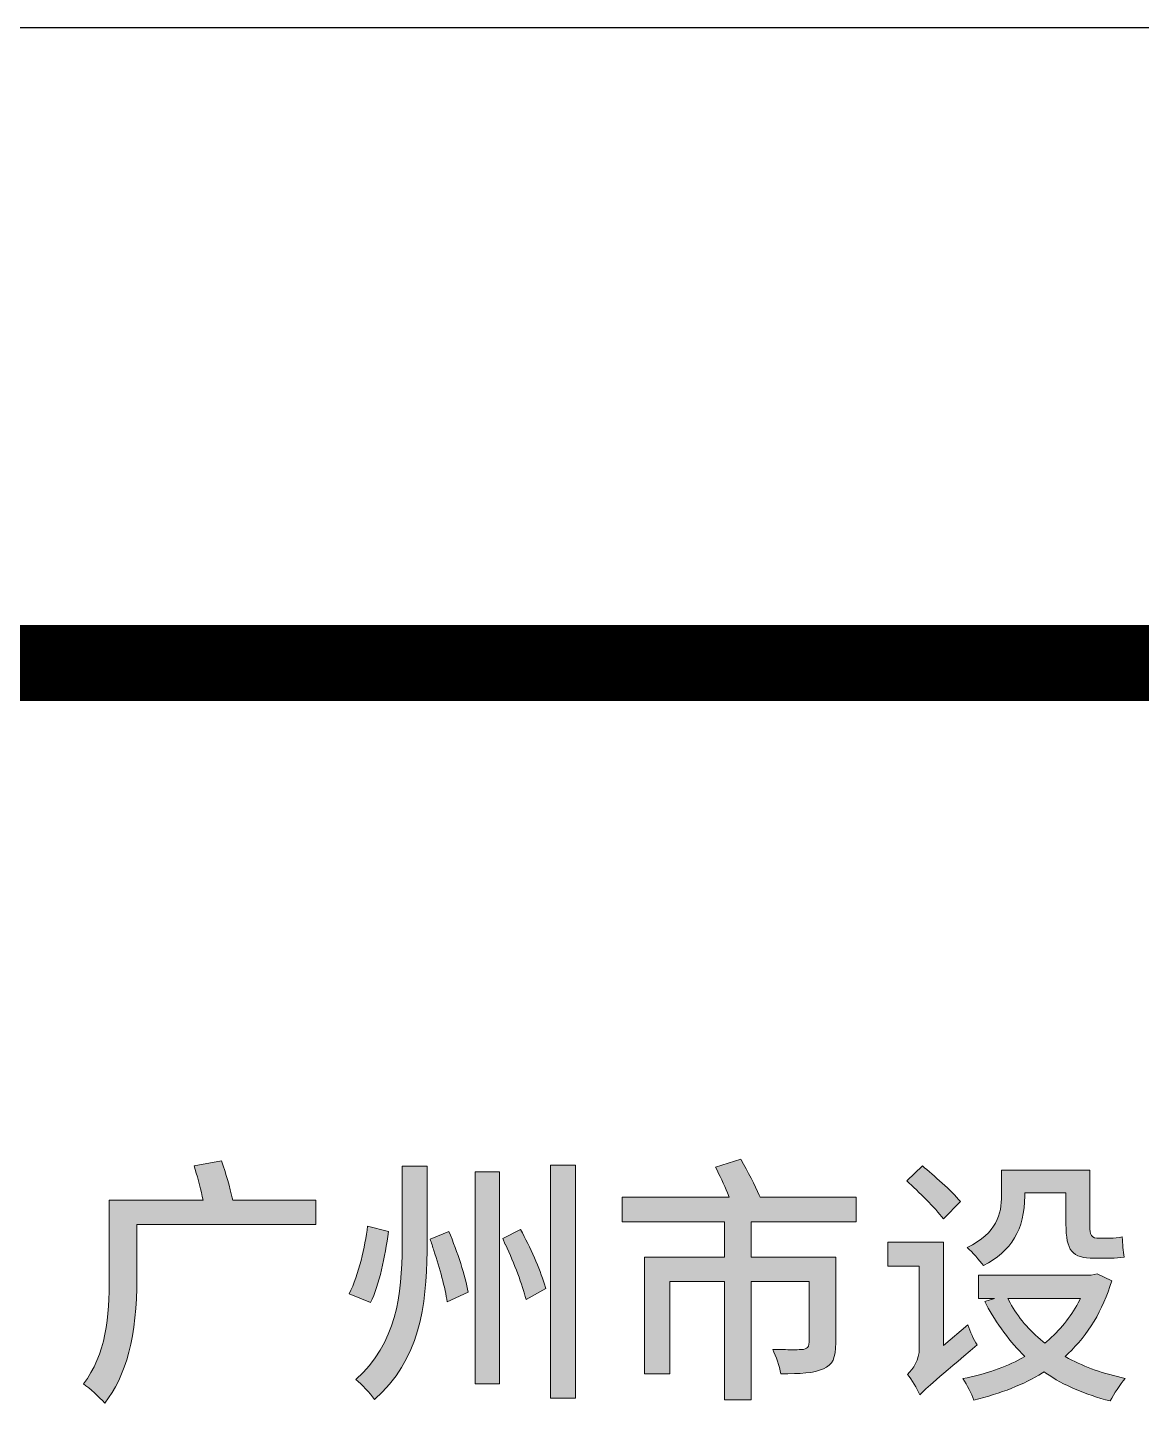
# Model space of a CAD drawing. Header units: millimetres. Extents: x 12325263 to 13848842, y -1463133 to 573208.
# Drawn here: x 12639261 to 12641889, y -1035758 to -1032458 of the extents above; entities that cross this region are included whole.
import ezdxf
from ezdxf.enums import TextEntityAlignment as Align

# ---------------------------------------------------------------- set-up
doc = ezdxf.new("R2010")
doc.units = ezdxf.units.MM
doc.header["$LTSCALE"] = 1000
doc.layers.add('_U+56FE_U+5C42 1', color=7, linetype='Continuous')
doc.layers.add('TITLIN1', color=7, linetype='Continuous')
doc.styles.add('ACHT', font='simhei.ttf')
doc.styles.add('TITXC', font='simhei.ttf')
doc.styles.add('TITXV', font='', dxfattribs={"width": 0.7})
doc.styles.get('TITXV').set_extended_font_data('SimSun')

# ---------------------------------------------------------------- blocks, each defined once
blk = doc.blocks.new('logo2021new')
at = {"layer": '_U+56FE_U+5C42 1'}
h = blk.add_hatch(color=256, dxfattribs=at)
h.dxf.hatch_style = 2
edge = h.paths.add_edge_path()
edge.add_spline(control_points=[(394702, -17779.3), (394702, -17779.3), (394702, -17593.1), (394702, -17593.1), (394702, -17593.1), (394616, -17593.1), (394616, -17593.1), (394616, -17593.1), (394616, -17738.3), (394616, -17738.3), (394616, -17738.3), (394575.8, -17738.3), (394575.8, -17738.3), (394575.8, -17738.3), (394575.8, -17554.5), (394575.8, -17554.5), (394575.8, -17554.5), (394702, -17554.5), (394702, -17554.5), (394702, -17554.5), (394702, -17498.8), (394702, -17498.8), (394702, -17498.8), (394541, -17498.8), (394541, -17498.8), (394541, -17498.8), (394541, -17460.1), (394541, -17460.1), (394541, -17460.1), (394709.3, -17460.1), (394709.3, -17460.1), (394709.3, -17460.1), (394706.6, -17453.6), (394706.6, -17453.6), (394701.1, -17440.4), (394694.3, -17425.5), (394687.8, -17412.8), (394687.8, -17412.8), (394727.7, -17400.2), (394727.7, -17400.2), (394727.7, -17400.2), (394728.2, -17401.2), (394728.2, -17401.2), (394738, -17419.3), (394750.2, -17441.7), (394756.7, -17457.3), (394756.7, -17457.3), (394757.9, -17460.1), (394757.9, -17460.1), (394757.9, -17460.1), (394909, -17460.1), (394909, -17460.1), (394909, -17460.1), (394909, -17498.8), (394909, -17498.8), (394909, -17498.8), (394743.9, -17498.8), (394743.9, -17498.8), (394743.9, -17498.8), (394743.9, -17554.5), (394743.9, -17554.5), (394743.9, -17554.5), (394877.1, -17554.5), (394877.1, -17554.5), (394877.1, -17554.5), (394877.1, -17689.3), (394877.1, -17689.3), (394877.1, -17713.5), (394872, -17724.3), (394857.7, -17730.5), (394842.5, -17737.5), (394821.1, -17738.3), (394790.7, -17738.3), (394788.3, -17725.9), (394783, -17711.1), (394777.9, -17699.8), (394788.7, -17700.2), (394799.7, -17700.4), (394808.2, -17700.4), (394814.5, -17700.4), (394819.4, -17700.3), (394821.8, -17700.2), (394821.8, -17700.2), (394821.8, -17700.2), (394821.8, -17700.2), (394827.9, -17700.2), (394835.2, -17698.8), (394835.2, -17688.4), (394835.2, -17688.4), (394835.2, -17593.1), (394835.2, -17593.1), (394835.2, -17593.1), (394743.9, -17593.1), (394743.9, -17593.1), (394743.9, -17593.1), (394743.9, -17779.3), (394743.9, -17779.3), (394743.9, -17779.3), (394702, -17779.3), (394702, -17779.3)], knot_values=[0, 0, 0, 0, 1, 1, 1, 2, 2, 2, 3, 3, 3, 4, 4, 4, 5, 5, 5, 6, 6, 6, 7, 7, 7, 8, 8, 8, 9, 9, 9, 10, 10, 10, 11, 11, 11, 12, 12, 12, 13, 13, 13, 14, 14, 14, 15, 15, 15, 16, 16, 16, 17, 17, 17, 18, 18, 18, 19, 19, 19, 20, 20, 20, 21, 21, 21, 22, 22, 22, 23, 23, 23, 24, 24, 24, 25, 25, 25, 26, 26, 26, 27, 27, 27, 28, 28, 28, 29, 29, 29, 30, 30, 30, 31, 31, 31, 32, 32, 32, 33, 33, 33, 33], degree=3, periodic=0)
h = blk.add_hatch(color=256, dxfattribs=at)
h.dxf.hatch_style = 2
edge = h.paths.add_edge_path()
edge.add_spline(control_points=[(393726.1, -17784.3), (393717.4, -17774.6), (393702.8, -17761.5), (393692.5, -17754.1), (393728.3, -17709.1), (393733.3, -17647.1), (393733.3, -17586.6), (393733.3, -17586.6), (393733.3, -17464.7), (393733.3, -17464.7), (393733.3, -17464.7), (393881, -17464.7), (393881, -17464.7), (393881, -17464.7), (393879.7, -17459), (393879.7, -17459), (393876.3, -17443.3), (393871.5, -17425.6), (393866.8, -17410.7), (393866.8, -17410.7), (393909.8, -17403.2), (393909.8, -17403.2), (393917.1, -17422.6), (393923.4, -17446.2), (393926.8, -17461), (393926.8, -17461), (393927.7, -17464.7), (393927.7, -17464.7), (393927.7, -17464.7), (394058.3, -17464.7), (394058.3, -17464.7), (394058.3, -17464.7), (394058.3, -17503.3), (394058.3, -17503.3), (394058.3, -17503.3), (393776.9, -17503.3), (393776.9, -17503.3), (393776.9, -17503.3), (393776.9, -17587.5), (393776.9, -17587.5), (393776.9, -17677.3), (393759.8, -17743.4), (393726.1, -17784.3)], knot_values=[0, 0, 0, 0, 1, 1, 1, 2, 2, 2, 3, 3, 3, 4, 4, 4, 5, 5, 5, 6, 6, 6, 7, 7, 7, 8, 8, 8, 9, 9, 9, 10, 10, 10, 11, 11, 11, 12, 12, 12, 13, 13, 13, 14, 14, 14, 14], degree=3, periodic=0)
h = blk.add_hatch(color=256, dxfattribs=at)
h.dxf.hatch_style = 2
edge = h.paths.add_edge_path()
edge.add_spline(control_points=[(394233.7, -17411.3), (394233.7, -17411.3), (394194.3, -17411.3), (394194.3, -17411.3), (394194.3, -17411.3), (394194.3, -17537.4), (394194.3, -17537.4), (394194.3, -17613.2), (394185.3, -17690.9), (394121.6, -17747.1), (394131.1, -17755.4), (394143.2, -17768.1), (394150.8, -17778.7), (394221.8, -17717), (394232.9, -17630.4), (394233.6, -17545.3), (394233.6, -17545.3), (394233.7, -17411.3), (394233.7, -17411.3)], knot_values=[0, 0, 0, 0, 1, 1, 1, 2, 2, 2, 3, 3, 3, 4, 4, 4, 5, 5, 5, 6, 6, 6, 6], degree=3, periodic=0)
h = blk.add_hatch(color=256, dxfattribs=at)
h.dxf.hatch_style = 2
h.paths.add_polyline_path([(394347.9, -17521.8), (394347.9, -17520), (394347.9, -17520), (394347.9, -17420.4), (394309.3, -17420.4), (394309.3, -17754.1), (394347.9, -17754.1)])
h = blk.add_hatch(color=256, dxfattribs=at)
h.dxf.hatch_style = 2
h.paths.add_polyline_path([(394427.7, -17409.6), (394427.7, -17776.8), (394467.5, -17776.8), (394467.5, -17409.6)])
h = blk.add_hatch(color=256, dxfattribs=at)
h.dxf.hatch_style = 2
edge = h.paths.add_edge_path()
edge.add_spline(control_points=[(395309.2, -17781), (395269.4, -17771), (395236.2, -17756.7), (395207.6, -17737.1), (395207.6, -17737.1), (395205.1, -17735.4), (395205.1, -17735.4), (395205.1, -17735.4), (395202.5, -17737), (395202.5, -17737), (395172.8, -17755.2), (395137.4, -17769.2), (395094.5, -17779.7), (395090.5, -17769.6), (395083.8, -17756.1), (395077.2, -17745.9), (395113.3, -17738.7), (395143.4, -17728.3), (395169.2, -17714.1), (395169.2, -17714.1), (395174.7, -17711.1), (395174.7, -17711.1), (395174.7, -17711.1), (395170.2, -17706.6), (395170.2, -17706.6), (395148.3, -17684.7), (395125.3, -17651.4), (395111.5, -17624.4), (395111.5, -17624.4), (395126.8, -17619.6), (395126.8, -17619.6), (395126.8, -17619.6), (395101.7, -17619.6), (395101.7, -17619.6), (395101.7, -17619.6), (395101.7, -17583.1), (395101.7, -17583.1), (395101.7, -17583.1), (395279.1, -17583.1), (395279.1, -17583.1), (395279.1, -17583.1), (395288.5, -17580.9), (395288.5, -17580.9), (395288.5, -17580.9), (395311.5, -17592), (395311.5, -17592), (395297.4, -17638.6), (395274.2, -17677.1), (395242.8, -17706.5), (395242.8, -17706.5), (395238, -17711), (395238, -17711), (395238, -17711), (395243.7, -17714.1), (395243.7, -17714.1), (395269.7, -17728), (395299, -17738.4), (395332.9, -17745.6), (395324.2, -17755.8), (395314.9, -17769.6), (395309.2, -17781)], knot_values=[0, 0, 0, 0, 1, 1, 1, 2, 2, 2, 3, 3, 3, 4, 4, 4, 5, 5, 5, 6, 6, 6, 7, 7, 7, 8, 8, 8, 9, 9, 9, 10, 10, 10, 11, 11, 11, 12, 12, 12, 13, 13, 13, 14, 14, 14, 15, 15, 15, 16, 16, 16, 17, 17, 17, 18, 18, 18, 19, 19, 19, 20, 20, 20, 20], degree=3, periodic=0)
edge = h.paths.add_edge_path()
edge.add_spline(control_points=[(395151.6, -17626.5), (395163.6, -17648.9), (395181.5, -17670.1), (395203.3, -17687.6), (395203.3, -17687.6), (395206.3, -17690), (395206.3, -17690), (395206.3, -17690), (395209.3, -17687.5), (395209.3, -17687.5), (395229.9, -17670), (395246.5, -17649.4), (395258.8, -17626.5), (395258.8, -17626.5), (395262.5, -17619.6), (395262.5, -17619.6), (395262.5, -17619.6), (395147.9, -17619.6), (395147.9, -17619.6), (395147.9, -17619.6), (395151.6, -17626.5), (395151.6, -17626.5)], knot_values=[0, 0, 0, 0, 1, 1, 1, 2, 2, 2, 3, 3, 3, 4, 4, 4, 5, 5, 5, 6, 6, 6, 7, 7, 7, 7], degree=3, periodic=0)
edge = h.paths.add_edge_path()
edge.add_spline(control_points=[(395009.5, -17771.3), (395004.7, -17760.9), (394996.6, -17747.9), (394989.8, -17739.2), (394999.5, -17730.6), (395008.6, -17716.1), (395008.6, -17698), (395008.6, -17698), (395008.6, -17569.1), (395008.6, -17569.1), (395008.6, -17569.1), (394959.3, -17569.1), (394959.3, -17569.1), (394959.3, -17569.1), (394959.3, -17531.3), (394959.3, -17531.3), (394959.3, -17531.3), (395046.8, -17531.3), (395046.8, -17531.3), (395046.8, -17531.3), (395046.8, -17693.6), (395046.8, -17693.6), (395046.8, -17693.6), (395084.8, -17661.3), (395084.8, -17661.3), (395088.6, -17671.8), (395094.3, -17684.5), (395099.5, -17692.9), (395039.1, -17744.1), (395019, -17761.2), (395009.5, -17771.3)], knot_values=[0, 0, 0, 0, 1, 1, 1, 2, 2, 2, 3, 3, 3, 4, 4, 4, 5, 5, 5, 6, 6, 6, 7, 7, 7, 8, 8, 8, 9, 9, 9, 10, 10, 10, 10], degree=3, periodic=0)
edge = h.paths.add_edge_path()
edge.add_spline(control_points=[(395109.4, -17567.8), (395103.3, -17559.4), (395092.3, -17547.1), (395083.8, -17539.4), (395131.3, -17516.7), (395138.1, -17486.7), (395138.1, -17457.5), (395138.1, -17457.5), (395138.1, -17417.5), (395138.1, -17417.5), (395138.1, -17417.5), (395276.9, -17417.5), (395276.9, -17417.5), (395276.9, -17417.5), (395276.9, -17503), (395276.9, -17503), (395276.9, -17512.7), (395276.9, -17524.7), (395288.2, -17524.7), (395288.2, -17524.7), (395309.7, -17524.7), (395309.7, -17524.7), (395315, -17524.7), (395322.3, -17524), (395328.1, -17522.9), (395328.1, -17522.9), (395328.1, -17523.3), (395328.1, -17523.3), (395328.8, -17533.5), (395329.5, -17545.3), (395330.9, -17554.5), (395324.8, -17556), (395316.6, -17556.3), (395310.5, -17556.3), (395310.5, -17556.3), (395284, -17556.3), (395284, -17556.3), (395249.1, -17556.3), (395239.5, -17544.7), (395239.5, -17502.6), (395239.5, -17502.6), (395239.5, -17453.6), (395239.5, -17453.6), (395239.5, -17453.6), (395174.6, -17453.6), (395174.6, -17453.6), (395174.6, -17453.6), (395174.6, -17458.3), (395174.6, -17458.3), (395174.6, -17510.5), (395153.3, -17546.1), (395109.4, -17567.8)], knot_values=[0, 0, 0, 0, 1, 1, 1, 2, 2, 2, 3, 3, 3, 4, 4, 4, 5, 5, 5, 6, 6, 6, 7, 7, 7, 8, 8, 8, 9, 9, 9, 10, 10, 10, 11, 11, 11, 12, 12, 12, 13, 13, 13, 14, 14, 14, 15, 15, 15, 16, 16, 16, 17, 17, 17, 17], degree=3, periodic=0)
edge = h.paths.add_edge_path()
edge.add_spline(control_points=[(395046.5, -17494.2), (395032.6, -17476.4), (395008.2, -17452.1), (394988.8, -17434.6), (394988.8, -17434.6), (395013.6, -17410.9), (395013.6, -17410.9), (395031.2, -17425.6), (395058.9, -17449.7), (395073.3, -17467.1), (395073.3, -17467.1), (395046.5, -17494.2), (395046.5, -17494.2)], knot_values=[0, 0, 0, 0, 1, 1, 1, 2, 2, 2, 3, 3, 3, 4, 4, 4, 4], degree=3, periodic=0)
h = blk.add_hatch(color=256, dxfattribs=at)
h.dxf.hatch_style = 2
edge = h.paths.add_edge_path()
edge.add_spline(control_points=[(394173.1, -17514.4), (394173.1, -17514.4), (394140.1, -17506), (394140.1, -17506), (394135.5, -17538.6), (394126.8, -17581.3), (394110.9, -17612.4), (394110.9, -17612.4), (394144.7, -17626.2), (394144.7, -17626.2), (394158.9, -17597.7), (394167, -17554.3), (394173.1, -17514.4)], knot_values=[0, 0, 0, 0, 1, 1, 1, 2, 2, 2, 3, 3, 3, 4, 4, 4, 4], degree=3, periodic=0)
h = blk.add_hatch(color=256, dxfattribs=at)
h.dxf.hatch_style = 2
edge = h.paths.add_edge_path()
edge.add_spline(control_points=[(394238.5, -17526.3), (394240.3, -17531.7), (394242.5, -17538.6), (394244.3, -17544.4), (394253.9, -17572.3), (394261.9, -17602.8), (394265.4, -17625.2), (394265.4, -17625.2), (394298.2, -17610), (394298.2, -17610), (394293.8, -17584.9), (394281.7, -17546.7), (394267.8, -17514.1), (394267.8, -17514.1), (394238.5, -17526.3), (394238.5, -17526.3)], knot_values=[0, 0, 0, 0, 1, 1, 1, 2, 2, 2, 3, 3, 3, 4, 4, 4, 5, 5, 5, 5], degree=3, periodic=0)
h = blk.add_hatch(color=256, dxfattribs=at)
h.dxf.hatch_style = 2
edge = h.paths.add_edge_path()
edge.add_spline(control_points=[(394418.5, -17597.1), (394418.5, -17597.1), (394418.5, -17597.1), (394418.5, -17597.1), (394410.9, -17573), (394396, -17539), (394380.9, -17511.3), (394380.9, -17511.3), (394352.9, -17525.1), (394352.9, -17525.1), (394352.9, -17525.1), (394356.8, -17534.5), (394356.8, -17534.5), (394356.8, -17534.5), (394356.9, -17534.5), (394356.9, -17534.5), (394371.3, -17565.1), (394383.7, -17598.2), (394389.4, -17621.3), (394389.4, -17621.3), (394420.8, -17604), (394420.8, -17604), (394420.1, -17602), (394419.3, -17599.7), (394418.5, -17597.1)], knot_values=[0, 0, 0, 0, 1, 1, 1, 2, 2, 2, 3, 3, 3, 4, 4, 4, 5, 5, 5, 6, 6, 6, 7, 7, 7, 8, 8, 8, 8], degree=3, periodic=0)
at = {"layer": '_U+56FE_U+5C42 1', "lineweight": 0}
for p, q in [((394347.9, -17420.4), (394309.3, -17420.4)), ((394309.3, -17420.4), (394309.3, -17754.1)), ((394347.9, -17520), (394347.9, -17420.4)), ((394347.9, -17521.8), (394347.9, -17520)), ((394347.9, -17520), (394347.9, -17520)), ((394347.9, -17754.1), (394347.9, -17521.8)), ((394309.3, -17754.1), (394347.9, -17754.1))]:
    blk.add_line(p, q, dxfattribs=at)
blk.add_lwpolyline([(394427.7, -17409.6), (394427.7, -17776.8), (394467.5, -17776.8), (394467.5, -17409.6), (394427.7, -17409.6)], dxfattribs=at)
for points in [[(394687.8, -17412.8), (394687.8, -17412.8), (394727.7, -17400.2), (394727.7, -17400.2)], [(394727.7, -17400.2), (394727.7, -17400.2), (394728.2, -17401.2), (394728.2, -17401.2)], [(393866.8, -17410.7), (393866.8, -17410.7), (393909.8, -17403.2), (393909.8, -17403.2)], [(393879.7, -17459), (393876.3, -17443.3), (393871.5, -17425.6), (393866.8, -17410.7)], [(393909.8, -17403.2), (393917.1, -17422.6), (393923.4, -17446.2), (393926.8, -17461)], [(394706.6, -17453.6), (394701.1, -17440.4), (394694.3, -17425.5), (394687.8, -17412.8)], [(394728.2, -17401.2), (394738, -17419.3), (394750.2, -17441.7), (394756.7, -17457.3)], [(394988.8, -17434.6), (394988.8, -17434.6), (395013.6, -17410.9), (395013.6, -17410.9)], [(395013.6, -17410.9), (395031.2, -17425.6), (395058.9, -17449.7), (395073.3, -17467.1)], [(395138.1, -17457.5), (395138.1, -17457.5), (395138.1, -17417.5), (395138.1, -17417.5)], [(395138.1, -17417.5), (395138.1, -17417.5), (395276.9, -17417.5), (395276.9, -17417.5)], [(395276.9, -17417.5), (395276.9, -17417.5), (395276.9, -17503), (395276.9, -17503)], [(395046.5, -17494.2), (395032.6, -17476.4), (395008.2, -17452.1), (394988.8, -17434.6)], [(393733.3, -17586.6), (393733.3, -17586.6), (393733.3, -17464.7), (393733.3, -17464.7)], [(393733.3, -17464.7), (393733.3, -17464.7), (393881, -17464.7), (393881, -17464.7)], [(393881, -17464.7), (393881, -17464.7), (393879.7, -17459), (393879.7, -17459)], [(393926.8, -17461), (393926.8, -17461), (393927.7, -17464.7), (393927.7, -17464.7)], [(393927.7, -17464.7), (393927.7, -17464.7), (394058.3, -17464.7), (394058.3, -17464.7)], [(394058.3, -17464.7), (394058.3, -17464.7), (394058.3, -17503.3), (394058.3, -17503.3)], [(394541, -17498.8), (394541, -17498.8), (394541, -17460.1), (394541, -17460.1)], [(394541, -17460.1), (394541, -17460.1), (394709.3, -17460.1), (394709.3, -17460.1)], [(394709.3, -17460.1), (394709.3, -17460.1), (394706.6, -17453.6), (394706.6, -17453.6)], [(394756.7, -17457.3), (394756.7, -17457.3), (394757.9, -17460.1), (394757.9, -17460.1)], [(394757.9, -17460.1), (394757.9, -17460.1), (394909, -17460.1), (394909, -17460.1)], [(394909, -17460.1), (394909, -17460.1), (394909, -17498.8), (394909, -17498.8)], [(395083.8, -17539.4), (395131.3, -17516.7), (395138.1, -17486.7), (395138.1, -17457.5)], [(395174.6, -17458.3), (395174.6, -17510.5), (395153.3, -17546.1), (395109.4, -17567.8)], [(395239.5, -17453.6), (395239.5, -17453.6), (395174.6, -17453.6), (395174.6, -17453.6)], [(395174.6, -17453.6), (395174.6, -17453.6), (395174.6, -17458.3), (395174.6, -17458.3)], [(395239.5, -17502.6), (395239.5, -17502.6), (395239.5, -17453.6), (395239.5, -17453.6)], [(395073.3, -17467.1), (395073.3, -17467.1), (395046.5, -17494.2), (395046.5, -17494.2)], [(394058.3, -17503.3), (394058.3, -17503.3), (393776.9, -17503.3), (393776.9, -17503.3)], [(393776.9, -17503.3), (393776.9, -17503.3), (393776.9, -17587.5), (393776.9, -17587.5)], [(394702, -17498.8), (394702, -17498.8), (394541, -17498.8), (394541, -17498.8)], [(394702, -17554.5), (394702, -17554.5), (394702, -17498.8), (394702, -17498.8)], [(394909, -17498.8), (394909, -17498.8), (394743.9, -17498.8), (394743.9, -17498.8)], [(394743.9, -17498.8), (394743.9, -17498.8), (394743.9, -17554.5), (394743.9, -17554.5)], [(395284, -17556.3), (395249.1, -17556.3), (395239.5, -17544.7), (395239.5, -17502.6)], [(395276.9, -17503), (395276.9, -17512.7), (395276.9, -17524.7), (395288.2, -17524.7)], [(394959.3, -17569.1), (394959.3, -17569.1), (394959.3, -17531.3), (394959.3, -17531.3)], [(394959.3, -17531.3), (394959.3, -17531.3), (395046.8, -17531.3), (395046.8, -17531.3)], [(395046.8, -17531.3), (395046.8, -17531.3), (395046.8, -17693.6), (395046.8, -17693.6)], [(395288.2, -17524.7), (395288.2, -17524.7), (395309.7, -17524.7), (395309.7, -17524.7)], [(395309.7, -17524.7), (395315, -17524.7), (395322.3, -17524), (395328.1, -17522.9)], [(395328.1, -17522.9), (395328.1, -17522.9), (395328.1, -17523.3), (395328.1, -17523.3)], [(395328.1, -17523.3), (395328.8, -17533.5), (395329.5, -17545.3), (395330.9, -17554.5)], [(394575.8, -17738.3), (394575.8, -17738.3), (394575.8, -17554.5), (394575.8, -17554.5)], [(394575.8, -17554.5), (394575.8, -17554.5), (394702, -17554.5), (394702, -17554.5)], [(394743.9, -17554.5), (394743.9, -17554.5), (394877.1, -17554.5), (394877.1, -17554.5)], [(394877.1, -17554.5), (394877.1, -17554.5), (394877.1, -17689.3), (394877.1, -17689.3)], [(395109.4, -17567.8), (395103.3, -17559.4), (395092.3, -17547.1), (395083.8, -17539.4)], [(395330.9, -17554.5), (395324.8, -17556), (395316.6, -17556.3), (395310.5, -17556.3)], [(395008.6, -17569.1), (395008.6, -17569.1), (394959.3, -17569.1), (394959.3, -17569.1)], [(395008.6, -17698), (395008.6, -17698), (395008.6, -17569.1), (395008.6, -17569.1)], [(395310.5, -17556.3), (395310.5, -17556.3), (395284, -17556.3), (395284, -17556.3)], [(393692.5, -17754.1), (393728.3, -17709.1), (393733.3, -17647.1), (393733.3, -17586.6)], [(393776.9, -17587.5), (393776.9, -17677.3), (393759.8, -17743.4), (393726.1, -17784.3)], [(394702, -17593.1), (394702, -17593.1), (394616, -17593.1), (394616, -17593.1)], [(394616, -17593.1), (394616, -17593.1), (394616, -17738.3), (394616, -17738.3)], [(394702, -17779.3), (394702, -17779.3), (394702, -17593.1), (394702, -17593.1)], [(394835.2, -17593.1), (394835.2, -17593.1), (394743.9, -17593.1), (394743.9, -17593.1)], [(394743.9, -17593.1), (394743.9, -17593.1), (394743.9, -17779.3), (394743.9, -17779.3)], [(394835.2, -17688.4), (394835.2, -17688.4), (394835.2, -17593.1), (394835.2, -17593.1)], [(395101.7, -17619.6), (395101.7, -17619.6), (395101.7, -17583.1), (395101.7, -17583.1)], [(395101.7, -17583.1), (395101.7, -17583.1), (395279.1, -17583.1), (395279.1, -17583.1)], [(395311.5, -17592), (395297.4, -17638.6), (395274.2, -17677.1), (395242.8, -17706.5)], [(395279.1, -17583.1), (395279.1, -17583.1), (395288.5, -17580.9), (395288.5, -17580.9)], [(395288.5, -17580.9), (395288.5, -17580.9), (395311.5, -17592), (395311.5, -17592)], [(395126.8, -17619.6), (395126.8, -17619.6), (395101.7, -17619.6), (395101.7, -17619.6)], [(395111.5, -17624.4), (395111.5, -17624.4), (395126.8, -17619.6), (395126.8, -17619.6)], [(395262.5, -17619.6), (395262.5, -17619.6), (395147.9, -17619.6), (395147.9, -17619.6)], [(395147.9, -17619.6), (395147.9, -17619.6), (395151.6, -17626.5), (395151.6, -17626.5)], [(395258.8, -17626.5), (395258.8, -17626.5), (395262.5, -17619.6), (395262.5, -17619.6)], [(395170.2, -17706.6), (395148.3, -17684.7), (395125.3, -17651.4), (395111.5, -17624.4)], [(395151.6, -17626.5), (395163.6, -17648.9), (395181.5, -17670.1), (395203.3, -17687.6)], [(395209.3, -17687.5), (395229.9, -17670), (395246.5, -17649.4), (395258.8, -17626.5)], [(395046.8, -17693.6), (395046.8, -17693.6), (395084.8, -17661.3), (395084.8, -17661.3)], [(395084.8, -17661.3), (395088.6, -17671.8), (395094.3, -17684.5), (395099.5, -17692.9)], [(394790.7, -17738.3), (394788.3, -17725.9), (394783, -17711.1), (394777.9, -17699.8)], [(394877.1, -17689.3), (394877.1, -17713.5), (394872, -17724.3), (394857.7, -17730.5)], [(394989.8, -17739.2), (394999.5, -17730.6), (395008.6, -17716.1), (395008.6, -17698)], [(395099.5, -17692.9), (395039.1, -17744.1), (395019, -17761.2), (395009.5, -17771.3)], [(395174.7, -17711.1), (395174.7, -17711.1), (395170.2, -17706.6), (395170.2, -17706.6)], [(395203.3, -17687.6), (395203.3, -17687.6), (395206.3, -17690), (395206.3, -17690)], [(395206.3, -17690), (395206.3, -17690), (395209.3, -17687.5), (395209.3, -17687.5)], [(395242.8, -17706.5), (395242.8, -17706.5), (395238, -17711), (395238, -17711)], [(394857.7, -17730.5), (394842.5, -17737.5), (394821.1, -17738.3), (394790.7, -17738.3)], [(395077.2, -17745.9), (395113.3, -17738.7), (395143.4, -17728.3), (395169.2, -17714.1)], [(395169.2, -17714.1), (395169.2, -17714.1), (395174.7, -17711.1), (395174.7, -17711.1)], [(395238, -17711), (395238, -17711), (395243.7, -17714.1), (395243.7, -17714.1)], [(395243.7, -17714.1), (395269.7, -17728), (395299, -17738.4), (395332.9, -17745.6)], [(394616, -17738.3), (394616, -17738.3), (394575.8, -17738.3), (394575.8, -17738.3)], [(395009.5, -17771.3), (395004.7, -17760.9), (394996.6, -17747.9), (394989.8, -17739.2)], [(395094.5, -17779.7), (395090.5, -17769.6), (395083.8, -17756.1), (395077.2, -17745.9)], [(395202.5, -17737), (395172.8, -17755.2), (395137.4, -17769.2), (395094.5, -17779.7)], [(395205.1, -17735.4), (395205.1, -17735.4), (395202.5, -17737), (395202.5, -17737)], [(395207.6, -17737.1), (395207.6, -17737.1), (395205.1, -17735.4), (395205.1, -17735.4)], [(395309.2, -17781), (395269.4, -17771), (395236.2, -17756.7), (395207.6, -17737.1)], [(395332.9, -17745.6), (395324.2, -17755.8), (395314.9, -17769.6), (395309.2, -17781)], [(393726.1, -17784.3), (393717.4, -17774.6), (393702.8, -17761.5), (393692.5, -17754.1)], [(394743.9, -17779.3), (394743.9, -17779.3), (394702, -17779.3), (394702, -17779.3)]]:
    blk.add_open_spline(points, degree=3, dxfattribs=at)
for points, knots in [([(394233.7, -17411.3), (394233.7, -17411.3), (394194.3, -17411.3), (394194.3, -17411.3), (394194.3, -17411.3), (394194.3, -17537.4), (394194.3, -17537.4), (394194.3, -17613.2), (394185.3, -17690.9), (394121.6, -17747.1), (394131.1, -17755.4), (394143.2, -17768.1), (394150.8, -17778.7), (394221.8, -17717), (394232.9, -17630.4), (394233.6, -17545.3), (394233.6, -17545.3), (394233.7, -17411.3), (394233.7, -17411.3)], [0, 0, 0, 0, 1, 1, 1, 2, 2, 2, 3, 3, 3, 4, 4, 4, 5, 5, 5, 6, 6, 6, 6]), ([(394173.1, -17514.4), (394173.1, -17514.4), (394140.1, -17506), (394140.1, -17506), (394135.5, -17538.6), (394126.8, -17581.3), (394110.9, -17612.4), (394110.9, -17612.4), (394144.7, -17626.2), (394144.7, -17626.2), (394158.9, -17597.7), (394167, -17554.3), (394173.1, -17514.4)], [0, 0, 0, 0, 1, 1, 1, 2, 2, 2, 3, 3, 3, 4, 4, 4, 4]), ([(394238.5, -17526.3), (394240.3, -17531.7), (394242.5, -17538.6), (394244.3, -17544.4), (394253.9, -17572.3), (394261.9, -17602.8), (394265.4, -17625.2), (394265.4, -17625.2), (394298.2, -17610), (394298.2, -17610), (394293.8, -17584.9), (394281.7, -17546.7), (394267.8, -17514.1), (394267.8, -17514.1), (394238.5, -17526.3), (394238.5, -17526.3)], [0, 0, 0, 0, 1, 1, 1, 2, 2, 2, 3, 3, 3, 4, 4, 4, 5, 5, 5, 5]), ([(394418.5, -17597.1), (394418.5, -17597.1), (394418.5, -17597.1), (394418.5, -17597.1), (394410.9, -17573), (394396, -17539), (394380.9, -17511.3), (394380.9, -17511.3), (394352.9, -17525.1), (394352.9, -17525.1), (394352.9, -17525.1), (394356.8, -17534.5), (394356.8, -17534.5), (394356.8, -17534.5), (394356.9, -17534.5), (394356.9, -17534.5), (394371.3, -17565.1), (394383.7, -17598.2), (394389.4, -17621.3), (394389.4, -17621.3), (394420.8, -17604), (394420.8, -17604), (394420.1, -17602), (394419.3, -17599.7), (394418.5, -17597.1)], [0, 0, 0, 0, 1, 1, 1, 2, 2, 2, 3, 3, 3, 4, 4, 4, 5, 5, 5, 6, 6, 6, 7, 7, 7, 8, 8, 8, 8]), ([(394777.9, -17699.8), (394788.7, -17700.2), (394799.7, -17700.4), (394808.2, -17700.4), (394814.5, -17700.4), (394819.4, -17700.3), (394821.8, -17700.2)], [25, 25, 25, 25, 26, 26, 26, 27, 27, 27, 27]), ([(394821.8, -17700.2), (394821.8, -17700.2), (394821.8, -17700.2), (394821.8, -17700.2), (394827.9, -17700.2), (394835.2, -17698.8), (394835.2, -17688.4)], [27, 27, 27, 27, 28, 28, 28, 29, 29, 29, 29])]:
    blk.add_open_spline(points, degree=3, knots=knots, dxfattribs=at)
blk = doc.blocks.new('横向图框_A0')
at = {"layer": 'TITLIN1'}
blk.add_lwpolyline([(0, 0), (1189, 0), (1189, 841), (0, 841)], close=True, dxfattribs=at)
at = {"layer": 'TITLIN1', "const_width": 1.2}
blk.add_lwpolyline([(25, 10), (1179, 10), (1179, 831), (25, 831)], close=True, dxfattribs=at)
blk.add_lwpolyline([(25, 10), (1179, 10), (1179, 831), (25, 831)], close=True, dxfattribs=at)
at = {"xscale": 0.01, "yscale": 0.01, "zscale": 0.01}
blk.add_blockref('logo2021new', (-2810.925, 997.192), dxfattribs=at)
at = {"style": 'TITXV', "width": 0.8}
for tag, p in [('智能化', (9.375, 781)), ('暖通', (3.125, 781)), ('给排水', (15.625, 705)), ('建筑', (3.125, 705)), ('结构', (9.375, 705)), ('电气', (21.875, 705))]:
    blk.add_attdef(tag, text='', height=2.5, rotation=90, dxfattribs=at).set_placement(p, align=Align.MIDDLE_CENTER)
for tag, height, style, p in [('总工程师', 3, 'ACHT', (1143.109, 210.304)), ('审定', 3, 'ACHT', (1143.109, 202.304)), ('审核', 3, 'ACHT', (1143.109, 194.304)), ('设计总负责人1', 3, 'ACHT', (1143.109, 186.304)), ('设计总负责人2', 3, 'ACHT', (1143.109, 178.304)), ('设计总负责人3', 3, 'ACHT', (1143.109, 170.304)), ('专业负责人1', 3, 'ACHT', (1143.109, 162.304)), ('专业负责人2', 3, 'ACHT', (1143.109, 154.304)), ('专业负责人3', 3, 'ACHT', (1143.109, 146.304)), ('校核1', 3, 'ACHT', (1143.109, 138.304)), ('校核2', 3, 'ACHT', (1143.109, 130.304)), ('设计1', 3, 'ACHT', (1143.109, 122.304)), ('设计2', 3, 'ACHT', (1143.109, 114.304)), ('工程编号', 3, 'TITXC', (1142.308, 74.793)), ('专业', 3, 'TITXC', (1170.433, 74.793)), ('设计阶段', 3, 'TITXC', (1155.544, 67.776)), ('图号', 5, 'TITXC', (1140.343, 32.746)), ('出图日期', 3, 'ACHT', (1144.346, 24.293))]:
    blk.add_attdef(tag, text='', height=height, dxfattribs=dict(style=style)).set_placement(p, align=Align.MIDDLE_CENTER)
at = {"style": 'TITXC', "flags": 1}
for tag, height, p in [('建设单位', 3, (1149.822, 102.293)), ('工程名称', 3, (1149.822, 86.293)), ('图纸名称', 5, (1149.822, 51.043))]:
    blk.add_attdef(tag, text='', height=height, dxfattribs=at).set_placement(p, align=Align.MIDDLE_CENTER)
at = {"style": 'ACHT', "width": 0.8}
for tag, p in [('版本号', (1172.763, 32.793)), ('序号', (1172.763, 24.293))]:
    blk.add_attdef(tag, text='', height=3, dxfattribs=at).set_placement(p, align=Align.MIDDLE_CENTER)
blk = doc.blocks.new('*U20')
blk.add_blockref('横向图框_A0', (0, 0))
blk = doc.blocks.new('A$C15443CC7')
at = {"xscale": 150, "yscale": 150, "zscale": 150}
blk.add_blockref('*U20', (0, 0), dxfattribs=at)

msp = doc.modelspace()

# ---------------------------------------------------------------- block references
msp.add_blockref('A$C15443CC7', (12470491.6, -1158608))

doc.saveas('drawing.dxf')
